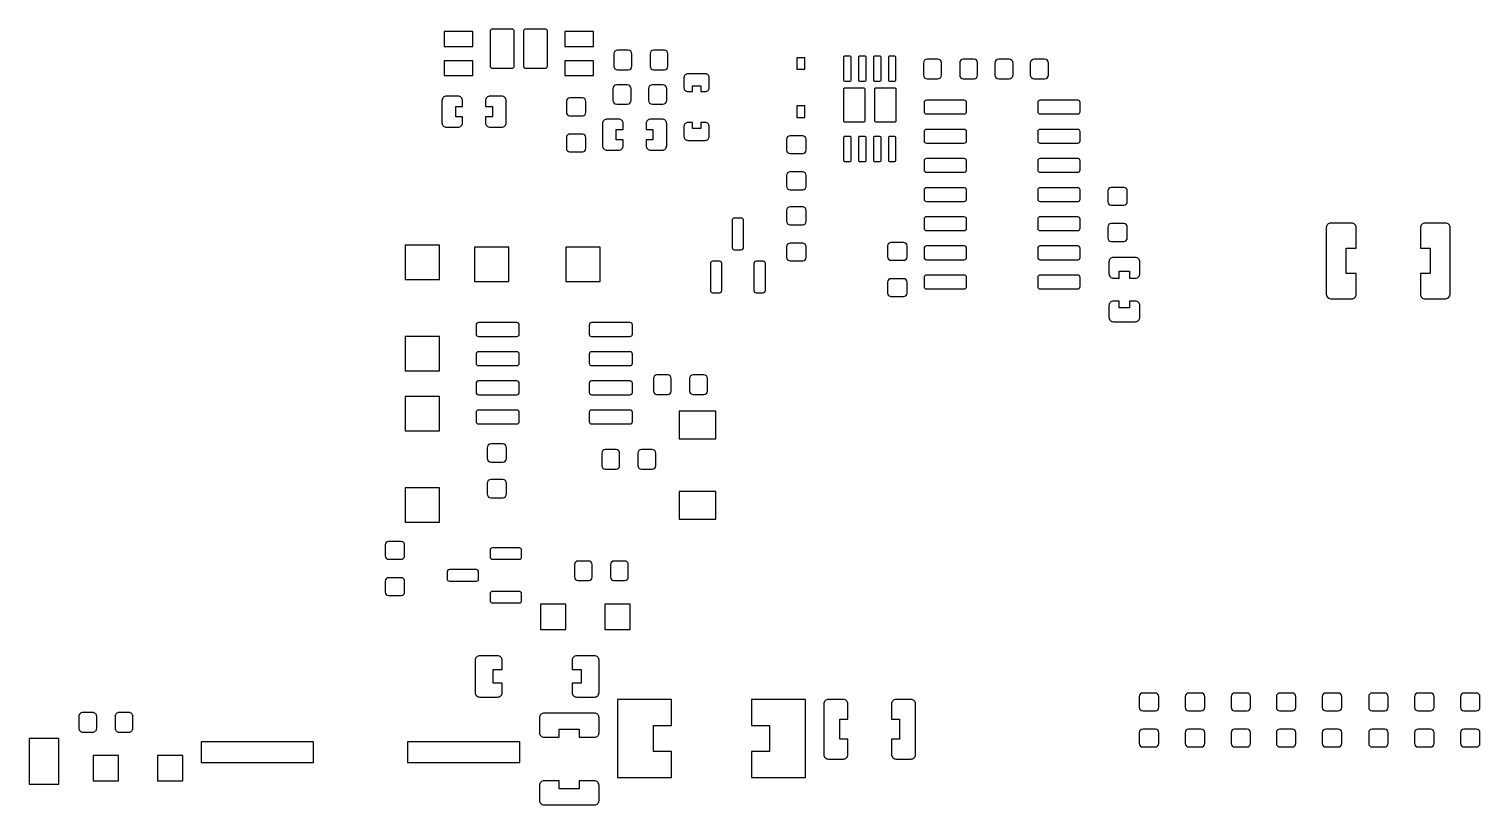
# Model space of a CAD drawing. Extents: x -210 to 210, y -160 to 160.
# Drawn here: x -145.1 to -81.8, y -76.6 to -42.8 of the extents above; entities that cross this region are included whole.
import ezdxf

# ---------------------------------------------------------------- set-up
doc = ezdxf.new("R2010")
doc.units = 0
doc.header["$MEASUREMENT"] = 0
doc.layers.get('0').update_dxf_attribs({"linetype": 'CONTINUOUS'})

msp = doc.modelspace()

# ---------------------------------------------------------------- linework, layer by layer
for points in [[(-125.7, -42.91), (-126.95, -42.91), (-126.95, -42.91), (-126.95, -43.56), (-126.95, -43.56), (-125.7, -43.56), (-125.7, -43.56), (-125.7, -42.91)], [(-120.45, -42.91), (-121.7, -42.91), (-121.7, -42.91), (-121.7, -43.56), (-121.7, -43.56), (-120.45, -43.56), (-120.45, -43.56), (-120.45, -42.91)], [(-125.7, -44.18), (-126.95, -44.18), (-126.95, -44.18), (-126.95, -44.83), (-126.95, -44.83), (-125.7, -44.83), (-125.7, -44.83), (-125.7, -44.18)], [(-120.45, -44.18), (-121.7, -44.18), (-121.7, -44.18), (-121.7, -44.83), (-121.7, -44.83), (-120.45, -44.83), (-120.45, -44.83), (-120.45, -44.18)], [(-111.225, -44.05), (-111.575, -44.05), (-111.575, -44.05), (-111.575, -44.55), (-111.575, -44.55), (-111.225, -44.55), (-111.225, -44.55), (-111.225, -44.05)], [(-111.225, -46.15), (-111.575, -46.15), (-111.575, -46.15), (-111.575, -46.65), (-111.575, -46.65), (-111.225, -46.65), (-111.225, -46.65), (-111.225, -46.15)], [(-127.15501, -52.215), (-128.655, -52.215), (-128.655, -52.215), (-128.655, -53.715), (-128.655, -53.715), (-127.15501, -53.715), (-127.15501, -53.715), (-127.15501, -52.215)], [(-124.135, -52.295), (-125.635, -52.295), (-125.635, -52.295), (-125.635, -53.795), (-125.635, -53.795), (-124.135, -53.795), (-124.135, -53.795), (-124.135, -52.295)], [(-120.155, -52.295), (-121.655, -52.295), (-121.655, -52.295), (-121.655, -53.795), (-121.655, -53.795), (-120.155, -53.795), (-120.155, -53.795), (-120.155, -52.295)], [(-127.15501, -56.195), (-128.655, -56.195), (-128.655, -56.195), (-128.655, -57.695), (-128.655, -57.695), (-127.15501, -57.695), (-127.15501, -57.695), (-127.15501, -56.195)], [(-127.15501, -58.805), (-128.655, -58.805), (-128.655, -58.805), (-128.655, -60.305), (-128.655, -60.305), (-127.15501, -60.305), (-127.15501, -60.305), (-127.15501, -58.805)], [(-115.105, -59.445), (-116.705, -59.445), (-116.705, -59.445), (-116.705, -60.645), (-116.705, -60.645), (-115.105, -60.645), (-115.105, -60.645), (-115.105, -59.445)], [(-127.15501, -62.785), (-128.655, -62.785), (-128.655, -62.785), (-128.655, -64.285005), (-128.655, -64.285005), (-127.15501, -64.285005), (-127.15501, -64.285005), (-127.15501, -62.785)], [(-115.105, -62.945), (-116.705, -62.945), (-116.705, -62.945), (-116.705, -64.145), (-116.705, -64.145), (-115.105, -64.145), (-115.105, -64.145), (-115.105, -62.945)], [(-121.65, -67.85), (-122.75, -67.85), (-122.75, -67.85), (-122.75, -68.949995), (-122.75, -68.949995), (-121.65, -68.949995), (-121.65, -68.949995), (-121.65, -67.85)], [(-118.85, -67.85), (-119.95, -67.85), (-119.95, -67.85), (-119.95, -68.949995), (-119.95, -68.949995), (-118.85, -68.949995), (-118.85, -68.949995), (-118.85, -67.85)], [(-117.05, -71.999995), (-119.4, -71.999995), (-119.4, -71.999995), (-119.4, -75.4), (-119.4, -75.4), (-117.05, -75.4), (-117.05, -75.4), (-117.05, -74.267002), (-117.05, -74.267002), (-117.833008, -74.267002), (-117.833008, -74.267002), (-117.833008, -73.132998), (-117.833008, -73.132998), (-117.05, -73.132998), (-117.05, -73.132998), (-117.05, -71.999995)], [(-111.2, -71.999995), (-113.55, -71.999995), (-113.55, -71.999995), (-113.55, -73.132998), (-113.55, -73.132998), (-112.766992, -73.132998), (-112.766992, -73.132998), (-112.766992, -74.267002), (-112.766992, -74.267002), (-113.55, -74.267002), (-113.55, -74.267002), (-113.55, -75.4), (-113.55, -75.4), (-111.2, -75.4), (-111.2, -75.4), (-111.2, -71.999995)], [(-143.75, -73.700005), (-145.05, -73.700005), (-145.05, -73.700005), (-145.05, -75.7), (-145.05, -75.7), (-143.75, -75.7), (-143.75, -75.7), (-143.75, -73.700005)], [(-132.65, -73.85), (-137.55, -73.85), (-137.55, -73.85), (-137.55, -74.75), (-137.55, -74.75), (-132.65, -74.75), (-132.65, -74.75), (-132.65, -73.85)], [(-123.65, -73.85), (-128.54999, -73.85), (-128.54999, -73.85), (-128.54999, -74.75), (-128.54999, -74.75), (-123.65, -74.75), (-123.65, -74.75), (-123.65, -73.85)], [(-141.15, -74.45), (-142.25, -74.45), (-142.25, -74.45), (-142.25, -75.549995), (-142.25, -75.549995), (-141.15, -75.549995), (-141.15, -75.549995), (-141.15, -74.45)], [(-138.34999, -74.45), (-139.45, -74.45), (-139.45, -74.45), (-139.45, -75.549995), (-139.45, -75.549995), (-138.34999, -75.549995), (-138.34999, -75.549995), (-138.34999, -74.45)]]:
    msp.add_lwpolyline(points)
for points in [[(-123.9, -42.9, 0.414228), (-124, -42.8), (-124, -42.8), (-124.852002, -42.8), (-124.852002, -42.8, 0.414757), (-124.952002, -42.9), (-124.952002, -42.9), (-124.952002, -44.411001), (-124.952002, -44.411001, 0.413382), (-124.852002, -44.511001), (-124.852002, -44.511001), (-124, -44.511001), (-124, -44.511001, 0.412815), (-123.9, -44.411001), (-123.9, -44.411001), (-123.9, -42.9)], [(-122.447998, -42.9, 0.414629), (-122.547998, -42.8), (-122.547998, -42.8), (-123.4, -42.8), (-123.4, -42.8, 0.414271), (-123.5, -42.9), (-123.5, -42.9), (-123.5, -44.411001), (-123.5, -44.411001, 0.4129), (-123.4, -44.511001), (-123.4, -44.511001), (-122.547998, -44.511001), (-122.547998, -44.511001, 0.413184), (-122.447998, -44.411001), (-122.447998, -44.411001), (-122.447998, -42.9)], [(-118.775, -43.875, 0.414204), (-118.925, -43.725), (-118.925, -43.725), (-119.4, -43.725), (-119.4, -43.725, 0.41428), (-119.55, -43.875), (-119.55, -43.875), (-119.55, -44.425), (-119.55, -44.425, 0.414214), (-119.4, -44.575), (-119.4, -44.575), (-118.925, -44.575), (-118.925, -44.575, 0.414185), (-118.775, -44.425), (-118.775, -44.425), (-118.775, -43.875)], [(-117.2, -43.875, 0.414175), (-117.35, -43.725), (-117.35, -43.725), (-117.825, -43.725), (-117.825, -43.725, 0.414233), (-117.975, -43.875), (-117.975, -43.875), (-117.975, -44.425), (-117.975, -44.425, 0.414233), (-117.825, -44.575), (-117.825, -44.575), (-117.35, -44.575), (-117.35, -44.575, 0.414118), (-117.2, -44.425), (-117.2, -44.425), (-117.2, -43.875)], [(-109.21, -44.025, 0.414185), (-109.26, -43.975), (-109.26, -43.975), (-109.49, -43.975), (-109.49, -43.975, 0.414414), (-109.54, -44.025), (-109.54, -44.025), (-109.54, -45.025), (-109.54, -45.025, 0.414156), (-109.49, -45.075), (-109.49, -45.075), (-109.26, -45.075), (-109.26, -45.075, 0.414128), (-109.21, -45.025), (-109.21, -45.025), (-109.21, -44.025)], [(-108.56, -44.025, 0.414271), (-108.61, -43.975), (-108.61, -43.975), (-108.84, -43.975), (-108.84, -43.975, 0.414385), (-108.89, -44.025), (-108.89, -44.025), (-108.89, -45.025), (-108.89, -45.025, 0.414328), (-108.84, -45.075), (-108.84, -45.075), (-108.61, -45.075), (-108.61, -45.075, 0.414013), (-108.56, -45.025), (-108.56, -45.025), (-108.56, -44.025)], [(-107.91, -44.025, 0.414214), (-107.96, -43.975), (-107.96, -43.975), (-108.19, -43.975), (-108.19, -43.975, 0.414385), (-108.24, -44.025), (-108.24, -44.025), (-108.24, -45.025), (-108.24, -45.025, 0.414471), (-108.19, -45.075), (-108.19, -45.075), (-107.96, -45.075), (-107.96, -45.075, 0.413956), (-107.91, -45.025), (-107.91, -45.025), (-107.91, -44.025)], [(-107.26, -44.025, 0.413956), (-107.31, -43.975), (-107.31, -43.975), (-107.54, -43.975), (-107.54, -43.975, 0.414442), (-107.59, -44.025), (-107.59, -44.025), (-107.59, -45.025), (-107.59, -45.025, 0.414414), (-107.54, -45.075), (-107.54, -45.075), (-107.31, -45.075), (-107.31, -45.075, 0.413928), (-107.26, -45.025), (-107.26, -45.025), (-107.26, -44.025)], [(-105.28, -44.265, 0.414194), (-105.43, -44.115), (-105.43, -44.115), (-105.905, -44.115), (-105.905, -44.115, 0.414299), (-106.055, -44.265), (-106.055, -44.265), (-106.055, -44.815), (-106.055, -44.815, 0.414233), (-105.905, -44.965), (-105.905, -44.965), (-105.43, -44.965), (-105.43, -44.965, 0.414185), (-105.28, -44.815), (-105.28, -44.815), (-105.28, -44.265)], [(-103.705, -44.265, 0.414175), (-103.855, -44.115), (-103.855, -44.115), (-104.33, -44.115), (-104.33, -44.115, 0.414233), (-104.48, -44.265), (-104.48, -44.265), (-104.48, -44.815), (-104.48, -44.815, 0.414233), (-104.33, -44.965), (-104.33, -44.965), (-103.855, -44.965), (-103.855, -44.965, 0.414099), (-103.705, -44.815), (-103.705, -44.815), (-103.705, -44.265)], [(-102.155, -44.283999, 0.40437), (-102.33, -44.115), (-102.33, -44.115), (-102.78, -44.115), (-102.78, -44.115, 0.404432), (-102.955, -44.283999), (-102.955, -44.283999), (-102.955, -44.796001), (-102.955, -44.796001, 0.404439), (-102.78, -44.965), (-102.78, -44.965), (-102.33, -44.965), (-102.33, -44.965, 0.404337), (-102.155, -44.796001), (-102.155, -44.796001), (-102.155, -44.283999)], [(-100.605, -44.283999, 0.404354), (-100.78, -44.115), (-100.78, -44.115), (-101.23, -44.115), (-101.23, -44.115, 0.404448), (-101.405, -44.283999), (-101.405, -44.283999), (-101.405, -44.796001), (-101.405, -44.796001, 0.404455), (-101.23, -44.965), (-101.23, -44.965), (-100.78, -44.965), (-100.78, -44.965, 0.404322), (-100.605, -44.796001), (-100.605, -44.796001), (-100.605, -44.283999)], [(-115.4, -44.918999, 0.415231), (-115.569004, -44.75), (-115.569004, -44.75), (-116.330996, -44.75), (-116.330996, -44.75, 0.415274), (-116.5, -44.918999), (-116.5, -44.918999), (-116.5, -45.356001), (-116.5, -45.356001, 0.415282), (-116.330996, -45.525), (-116.330996, -45.525), (-116.132998, -45.525), (-116.132998, -45.525), (-116.132998, -45.267002), (-116.132998, -45.267002), (-115.767002, -45.267002), (-115.767002, -45.267002), (-115.767002, -45.525), (-115.767002, -45.525), (-115.569004, -45.525), (-115.569004, -45.525, 0.415214), (-115.4, -45.356001), (-115.4, -45.356001), (-115.4, -44.918999)], [(-118.8, -45.393999, 0.404337), (-118.975, -45.225), (-118.975, -45.225), (-119.425, -45.225), (-119.425, -45.225, 0.404472), (-119.6, -45.393999), (-119.6, -45.393999), (-119.6, -45.906001), (-119.6, -45.906001, 0.404448), (-119.425, -46.075), (-119.425, -46.075), (-118.975, -46.075), (-118.975, -46.075, 0.404289), (-118.8, -45.906001), (-118.8, -45.906001), (-118.8, -45.393999)], [(-117.25, -45.393999, 0.404385), (-117.425, -45.225), (-117.425, -45.225), (-117.875, -45.225), (-117.875, -45.225, 0.4044), (-118.05, -45.393999), (-118.05, -45.393999), (-118.05, -45.906001), (-118.05, -45.906001, 0.404416), (-117.875, -46.075), (-117.875, -46.075), (-117.425, -46.075), (-117.425, -46.075, 0.404345), (-117.25, -45.906001), (-117.25, -45.906001), (-117.25, -45.393999)], [(-108.6, -45.425, 0.413985), (-108.65, -45.375), (-108.65, -45.375), (-109.5, -45.375), (-109.5, -45.375, 0.416768), (-109.55, -45.425), (-109.55, -45.425), (-109.55, -46.795), (-109.55, -46.795, 0.415465), (-109.5, -46.845), (-109.5, -46.845), (-108.65, -46.845), (-108.65, -46.845, 0.413043), (-108.6, -46.795), (-108.6, -46.795), (-108.6, -45.425)], [(-107.25, -45.425, 0.416451), (-107.3, -45.375), (-107.3, -45.375), (-108.15, -45.375), (-108.15, -45.375, 0.414271), (-108.2, -45.425), (-108.2, -45.425), (-108.2, -46.795), (-108.2, -46.795, 0.413128), (-108.15, -46.845), (-108.15, -46.845), (-107.3, -46.845), (-107.3, -46.845, 0.415379), (-107.25, -46.795), (-107.25, -46.795), (-107.25, -45.425)], [(-126.15, -45.925, 0.414371), (-126.35, -45.725), (-126.35, -45.725), (-126.84999, -45.725), (-126.84999, -45.725, 0.414471), (-127.05, -45.925), (-127.05, -45.925), (-127.05, -46.875), (-127.05, -46.875, 0.41445), (-126.84999, -47.075), (-126.84999, -47.075), (-126.35, -47.075), (-126.35, -47.075, 0.414349), (-126.15, -46.875), (-126.15, -46.875), (-126.15, -46.625), (-126.15, -46.625), (-126.45, -46.625), (-126.45, -46.625), (-126.45, -46.175), (-126.45, -46.175), (-126.15, -46.175), (-126.15, -46.175), (-126.15, -45.925)], [(-124.25, -45.925, 0.414414), (-124.45, -45.725), (-124.45, -45.725), (-124.95, -45.725), (-124.95, -45.725, 0.414442), (-125.14999, -45.925), (-125.14999, -45.925), (-125.14999, -46.175), (-125.14999, -46.175), (-124.85, -46.175), (-124.85, -46.175), (-124.85, -46.625), (-124.85, -46.625), (-125.14999, -46.625), (-125.14999, -46.625), (-125.14999, -46.875), (-125.14999, -46.875, 0.414392), (-124.95, -47.075), (-124.95, -47.075), (-124.45, -47.075), (-124.45, -47.075, 0.414357), (-124.25, -46.875), (-124.25, -46.875), (-124.25, -45.925)], [(-120.775, -45.95, 0.414214), (-120.925, -45.8), (-120.925, -45.8), (-121.475, -45.8), (-121.475, -45.8, 0.414328), (-121.625, -45.95), (-121.625, -45.95), (-121.625, -46.425), (-121.625, -46.425, 0.414214), (-121.475, -46.575), (-121.475, -46.575), (-120.925, -46.575), (-120.925, -46.575, 0.414204), (-120.775, -46.425), (-120.775, -46.425), (-120.775, -45.95)], [(-104.18, -46, 0.414156), (-104.28, -45.9), (-104.28, -45.9), (-105.93, -45.9), (-105.93, -45.9, 0.414299), (-106.03, -46), (-106.03, -46), (-106.03, -46.4), (-106.03, -46.4, 0.414242), (-105.93, -46.5), (-105.93, -46.5), (-104.28, -46.5), (-104.28, -46.5, 0.414099), (-104.18, -46.4), (-104.18, -46.4), (-104.18, -46)], [(-99.23, -46, 0.414228), (-99.33, -45.9), (-99.33, -45.9), (-100.98, -45.9), (-100.98, -45.9, 0.414428), (-101.08, -46), (-101.08, -46), (-101.08, -46.4), (-101.08, -46.4, 0.414314), (-100.98, -46.5), (-100.98, -46.5), (-99.33, -46.5), (-99.33, -46.5, 0.414199), (-99.23, -46.4), (-99.23, -46.4), (-99.23, -46)], [(-119.15, -46.925, 0.414357), (-119.35, -46.725), (-119.35, -46.725), (-119.85, -46.725), (-119.85, -46.725, 0.41445), (-120.05, -46.925), (-120.05, -46.925), (-120.05, -47.875), (-120.05, -47.875, 0.414435), (-119.85, -48.075), (-119.85, -48.075), (-119.35, -48.075), (-119.35, -48.075, 0.414342), (-119.15, -47.875), (-119.15, -47.875), (-119.15, -47.625), (-119.15, -47.625), (-119.45, -47.625), (-119.45, -47.625), (-119.45, -47.175), (-119.45, -47.175), (-119.15, -47.175), (-119.15, -47.175), (-119.15, -46.925)], [(-117.25, -46.925, 0.414421), (-117.45, -46.725), (-117.45, -46.725), (-117.95, -46.725), (-117.95, -46.725, 0.414435), (-118.15, -46.925), (-118.15, -46.925), (-118.15, -47.175), (-118.15, -47.175), (-117.85, -47.175), (-117.85, -47.175), (-117.85, -47.625), (-117.85, -47.625), (-118.15, -47.625), (-118.15, -47.625), (-118.15, -47.875), (-118.15, -47.875, 0.414385), (-117.95, -48.075), (-117.95, -48.075), (-117.45, -48.075), (-117.45, -48.075, 0.414357), (-117.25, -47.875), (-117.25, -47.875), (-117.25, -46.925)], [(-120.775, -47.525, 0.414194), (-120.925, -47.375), (-120.925, -47.375), (-121.475, -47.375), (-121.475, -47.375, 0.414309), (-121.625, -47.525), (-121.625, -47.525), (-121.625, -48), (-121.625, -48, 0.414233), (-121.475, -48.15), (-121.475, -48.15), (-120.925, -48.15), (-120.925, -48.15, 0.414223), (-120.775, -48), (-120.775, -48), (-120.775, -47.525)], [(-115.4, -47.044004, 0.415257), (-115.569004, -46.875), (-115.569004, -46.875), (-115.767002, -46.875), (-115.767002, -46.875), (-115.767002, -47.132998), (-115.767002, -47.132998), (-116.132998, -47.132998), (-116.132998, -47.132998), (-116.132998, -46.875), (-116.132998, -46.875), (-116.330996, -46.875), (-116.330996, -46.875, 0.415325), (-116.5, -47.044004), (-116.5, -47.044004), (-116.5, -47.481001), (-116.5, -47.481001, 0.415231), (-116.330996, -47.65), (-116.330996, -47.65), (-115.569004, -47.65), (-115.569004, -47.65, 0.415189), (-115.4, -47.481001), (-115.4, -47.481001), (-115.4, -47.044004)], [(-104.18, -47.27, 0.414156), (-104.28, -47.17), (-104.28, -47.17), (-105.93, -47.17), (-105.93, -47.17, 0.414299), (-106.03, -47.27), (-106.03, -47.27), (-106.03, -47.67), (-106.03, -47.67, 0.414242), (-105.93, -47.77), (-105.93, -47.77), (-104.28, -47.77), (-104.28, -47.77, 0.414099), (-104.18, -47.67), (-104.18, -47.67), (-104.18, -47.27)], [(-99.23, -47.27, 0.414228), (-99.33, -47.17), (-99.33, -47.17), (-100.98, -47.17), (-100.98, -47.17, 0.414428), (-101.08, -47.27), (-101.08, -47.27), (-101.08, -47.67), (-101.08, -47.67, 0.414314), (-100.98, -47.77), (-100.98, -47.77), (-99.33, -47.77), (-99.33, -47.77, 0.414199), (-99.23, -47.67), (-99.23, -47.67), (-99.23, -47.27)], [(-111.175, -47.6, 0.414214), (-111.325, -47.45), (-111.325, -47.45), (-111.875, -47.45), (-111.875, -47.45, 0.414271), (-112.025, -47.6), (-112.025, -47.6), (-112.025, -48.075), (-112.025, -48.075, 0.414214), (-111.875, -48.225), (-111.875, -48.225), (-111.325, -48.225), (-111.325, -48.225, 0.414204), (-111.175, -48.075), (-111.175, -48.075), (-111.175, -47.6)], [(-109.21, -47.525, 0.414242), (-109.26, -47.475), (-109.26, -47.475), (-109.49, -47.475), (-109.49, -47.475, 0.414271), (-109.54, -47.525), (-109.54, -47.525), (-109.54, -48.525), (-109.54, -48.525, 0.414271), (-109.49, -48.575), (-109.49, -48.575), (-109.26, -48.575), (-109.26, -48.575, 0.414128), (-109.21, -48.525), (-109.21, -48.525), (-109.21, -47.525)], [(-108.56, -47.525, 0.414128), (-108.61, -47.475), (-108.61, -47.475), (-108.84, -47.475), (-108.84, -47.475, 0.414442), (-108.89, -47.525), (-108.89, -47.525), (-108.89, -48.525), (-108.89, -48.525, 0.414299), (-108.84, -48.575), (-108.84, -48.575), (-108.61, -48.575), (-108.61, -48.575, 0.414214), (-108.56, -48.525), (-108.56, -48.525), (-108.56, -47.525)], [(-107.91, -47.525, 0.414071), (-107.96, -47.475), (-107.96, -47.475), (-108.19, -47.475), (-108.19, -47.475, 0.414557), (-108.24, -47.525), (-108.24, -47.525), (-108.24, -48.525), (-108.24, -48.525, 0.414299), (-108.19, -48.575), (-108.19, -48.575), (-107.96, -48.575), (-107.96, -48.575, 0.414156), (-107.91, -48.525), (-107.91, -48.525), (-107.91, -47.525)], [(-107.26, -47.525, 0.414042), (-107.31, -47.475), (-107.31, -47.475), (-107.54, -47.475), (-107.54, -47.475, 0.414528), (-107.59, -47.525), (-107.59, -47.525), (-107.59, -48.525), (-107.59, -48.525, 0.414357), (-107.54, -48.575), (-107.54, -48.575), (-107.31, -48.575), (-107.31, -48.575, 0.413871), (-107.26, -48.525), (-107.26, -48.525), (-107.26, -47.525)], [(-104.18, -48.54, 0.414156), (-104.28, -48.44), (-104.28, -48.44), (-105.93, -48.44), (-105.93, -48.44, 0.414299), (-106.03, -48.54), (-106.03, -48.54), (-106.03, -48.94), (-106.03, -48.94, 0.414242), (-105.93, -49.04), (-105.93, -49.04), (-104.28, -49.04), (-104.28, -49.04, 0.414099), (-104.18, -48.94), (-104.18, -48.94), (-104.18, -48.54)], [(-99.23, -48.54, 0.414228), (-99.33, -48.44), (-99.33, -48.44), (-100.98, -48.44), (-100.98, -48.44, 0.414428), (-101.08, -48.54), (-101.08, -48.54), (-101.08, -48.94), (-101.08, -48.94, 0.414314), (-100.98, -49.04), (-100.98, -49.04), (-99.33, -49.04), (-99.33, -49.04, 0.414199), (-99.23, -48.94), (-99.23, -48.94), (-99.23, -48.54)], [(-111.175, -49.175, 0.414242), (-111.325, -49.025), (-111.325, -49.025), (-111.875, -49.025), (-111.875, -49.025, 0.414261), (-112.025, -49.175), (-112.025, -49.175), (-112.025, -49.65), (-112.025, -49.65, 0.414223), (-111.875, -49.8), (-111.875, -49.8), (-111.325, -49.8), (-111.325, -49.8, 0.414204), (-111.175, -49.65), (-111.175, -49.65), (-111.175, -49.175)], [(-104.18, -49.81, 0.414156), (-104.28, -49.71), (-104.28, -49.71), (-105.93, -49.71), (-105.93, -49.71, 0.414299), (-106.03, -49.81), (-106.03, -49.81), (-106.03, -50.21), (-106.03, -50.21, 0.414242), (-105.93, -50.31), (-105.93, -50.31), (-104.28, -50.31), (-104.28, -50.31, 0.414099), (-104.18, -50.21), (-104.18, -50.21), (-104.18, -49.81)], [(-99.23, -49.81, 0.414228), (-99.33, -49.71), (-99.33, -49.71), (-100.98, -49.71), (-100.98, -49.71, 0.414428), (-101.08, -49.81), (-101.08, -49.81), (-101.08, -50.21), (-101.08, -50.21, 0.414314), (-100.98, -50.31), (-100.98, -50.31), (-99.33, -50.31), (-99.33, -50.31, 0.414199), (-99.23, -50.21), (-99.23, -50.21), (-99.23, -49.81)], [(-97.175, -49.85, 0.414242), (-97.325, -49.7), (-97.325, -49.7), (-97.875, -49.7), (-97.875, -49.7, 0.414299), (-98.025, -49.85), (-98.025, -49.85), (-98.025, -50.325), (-98.025, -50.325, 0.414223), (-97.875, -50.475), (-97.875, -50.475), (-97.325, -50.475), (-97.325, -50.475, 0.414204), (-97.175, -50.325), (-97.175, -50.325), (-97.175, -49.85)], [(-111.175, -50.7, 0.414242), (-111.325, -50.55), (-111.325, -50.55), (-111.875, -50.55), (-111.875, -50.55, 0.414261), (-112.025, -50.7), (-112.025, -50.7), (-112.025, -51.175), (-112.025, -51.175, 0.414223), (-111.875, -51.325), (-111.875, -51.325), (-111.325, -51.325), (-111.325, -51.325, 0.414204), (-111.175, -51.175), (-111.175, -51.175), (-111.175, -50.7)], [(-113.9, -51.137002, 0.413128), (-114, -51.036997), (-114, -51.036997), (-114.3, -51.036997), (-114.3, -51.036997, 0.413213), (-114.4, -51.137002), (-114.4, -51.137002), (-114.4, -52.320996), (-114.4, -52.320996, 0.389897), (-114.3, -52.412002), (-114.3, -52.412002), (-114, -52.412002), (-114, -52.412002, 0.415948), (-113.9, -52.312002), (-113.9, -52.312002), (-113.9, -51.137002)], [(-104.18, -51.08, 0.414128), (-104.28, -50.98), (-104.28, -50.98), (-105.93, -50.98), (-105.93, -50.98, 0.414271), (-106.03, -51.08), (-106.03, -51.08), (-106.03, -51.48), (-106.03, -51.48, 0.414271), (-105.93, -51.58), (-105.93, -51.58), (-104.28, -51.58), (-104.28, -51.58, 0.414128), (-104.18, -51.48), (-104.18, -51.48), (-104.18, -51.08)], [(-99.23, -51.08, 0.414199), (-99.33, -50.98), (-99.33, -50.98), (-100.98, -50.98), (-100.98, -50.98, 0.4144), (-101.08, -51.08), (-101.08, -51.08), (-101.08, -51.48), (-101.08, -51.48, 0.414342), (-100.98, -51.58), (-100.98, -51.58), (-99.33, -51.58), (-99.33, -51.58, 0.414228), (-99.23, -51.48), (-99.23, -51.48), (-99.23, -51.08)], [(-97.175, -51.425, 0.414242), (-97.325, -51.275), (-97.325, -51.275), (-97.875, -51.275), (-97.875, -51.275, 0.414299), (-98.025, -51.425), (-98.025, -51.425), (-98.025, -51.9), (-98.025, -51.9, 0.414223), (-97.875, -52.05), (-97.875, -52.05), (-97.325, -52.05), (-97.325, -52.05, 0.414204), (-97.175, -51.9), (-97.175, -51.9), (-97.175, -51.425)], [(-87.2, -51.45, 0.414407), (-87.4, -51.25), (-87.4, -51.25), (-88.3, -51.25), (-88.3, -51.25, 0.414435), (-88.5, -51.45), (-88.5, -51.45), (-88.5, -54.35), (-88.5, -54.35, 0.395551), (-88.312998, -54.55), (-88.312998, -54.55), (-87.4, -54.55), (-87.4, -54.55, 0.414349), (-87.2, -54.35), (-87.2, -54.35), (-87.2, -53.45), (-87.2, -53.45), (-87.632998, -53.45), (-87.632998, -53.45), (-87.632998, -52.35), (-87.632998, -52.35), (-87.2, -52.35), (-87.2, -52.35), (-87.2, -51.45)], [(-83.1, -51.45, 0.414371), (-83.3, -51.25), (-83.3, -51.25), (-84.2, -51.25), (-84.2, -51.25, 0.414435), (-84.4, -51.45), (-84.4, -51.45), (-84.4, -52.35), (-84.4, -52.35), (-83.967002, -52.35), (-83.967002, -52.35), (-83.967002, -53.45), (-83.967002, -53.45), (-84.4, -53.45), (-84.4, -53.45), (-84.4, -54.35), (-84.4, -54.35, 0.414364), (-84.2, -54.55), (-84.2, -54.55), (-83.287002, -54.55), (-83.287002, -54.55, 0.395445), (-83.1, -54.35), (-83.1, -54.35), (-83.1, -51.45)], [(-111.175, -52.275, 0.414242), (-111.325, -52.125), (-111.325, -52.125), (-111.875, -52.125), (-111.875, -52.125, 0.414261), (-112.025, -52.275), (-112.025, -52.275), (-112.025, -52.75), (-112.025, -52.75, 0.414223), (-111.875, -52.9), (-111.875, -52.9), (-111.325, -52.9), (-111.325, -52.9, 0.414204), (-111.175, -52.75), (-111.175, -52.75), (-111.175, -52.275)], [(-106.775, -52.25, 0.414242), (-106.925, -52.1), (-106.925, -52.1), (-107.475, -52.1), (-107.475, -52.1, 0.414328), (-107.625, -52.25), (-107.625, -52.25), (-107.625, -52.725), (-107.625, -52.725, 0.414223), (-107.475, -52.875), (-107.475, -52.875), (-106.925, -52.875), (-106.925, -52.875, 0.414204), (-106.775, -52.725), (-106.775, -52.725), (-106.775, -52.25)], [(-104.18, -52.35, 0.414156), (-104.28, -52.25), (-104.28, -52.25), (-105.93, -52.25), (-105.93, -52.25, 0.414299), (-106.03, -52.35), (-106.03, -52.35), (-106.03, -52.75), (-106.03, -52.75, 0.414242), (-105.93, -52.85), (-105.93, -52.85), (-104.28, -52.85), (-104.28, -52.85, 0.414099), (-104.18, -52.75), (-104.18, -52.75), (-104.18, -52.35)], [(-99.23, -52.35, 0.414228), (-99.33, -52.25), (-99.33, -52.25), (-100.98, -52.25), (-100.98, -52.25, 0.414428), (-101.08, -52.35), (-101.08, -52.35), (-101.08, -52.75), (-101.08, -52.75, 0.414314), (-100.98, -52.85), (-100.98, -52.85), (-99.33, -52.85), (-99.33, -52.85, 0.414199), (-99.23, -52.75), (-99.23, -52.75), (-99.23, -52.35)], [(-114.85, -53.013003, 0.416033), (-114.95, -52.912002), (-114.95, -52.912002), (-115.25, -52.912002), (-115.25, -52.912002, 0.416091), (-115.35, -53.013003), (-115.35, -53.013003), (-115.35, -54.196001), (-115.35, -54.196001, 0.389976), (-115.25, -54.287998), (-115.25, -54.287998), (-114.95, -54.287998), (-114.95, -54.287998, 0.416033), (-114.85, -54.187002), (-114.85, -54.187002), (-114.85, -53.013003)], [(-112.95, -53.013003, 0.416004), (-113.05, -52.912002), (-113.05, -52.912002), (-113.35, -52.912002), (-113.35, -52.912002, 0.416205), (-113.45, -53.013003), (-113.45, -53.013003), (-113.45, -54.196001), (-113.45, -54.196001, 0.390053), (-113.35, -54.287998), (-113.35, -54.287998), (-113.05, -54.287998), (-113.05, -54.287998, 0.416019), (-112.95, -54.187002), (-112.95, -54.187002), (-112.95, -53.013003)], [(-96.625, -52.95, 0.414371), (-96.825, -52.75), (-96.825, -52.75), (-97.775, -52.75), (-97.775, -52.75, 0.414435), (-97.975, -52.95), (-97.975, -52.95), (-97.975, -53.45), (-97.975, -53.45, 0.414435), (-97.775, -53.65), (-97.775, -53.65), (-97.525, -53.65), (-97.525, -53.65), (-97.525, -53.35), (-97.525, -53.35), (-97.075, -53.35), (-97.075, -53.35), (-97.075, -53.65), (-97.075, -53.65), (-96.825, -53.65), (-96.825, -53.65, 0.414371), (-96.625, -53.45), (-96.625, -53.45), (-96.625, -52.95)], [(-106.775, -53.825, 0.414242), (-106.925, -53.675), (-106.925, -53.675), (-107.475, -53.675), (-107.475, -53.675, 0.414328), (-107.625, -53.825), (-107.625, -53.825), (-107.625, -54.3), (-107.625, -54.3, 0.414223), (-107.475, -54.45), (-107.475, -54.45), (-106.925, -54.45), (-106.925, -54.45, 0.414204), (-106.775, -54.3), (-106.775, -54.3), (-106.775, -53.825)], [(-104.18, -53.62, 0.414156), (-104.28, -53.52), (-104.28, -53.52), (-105.93, -53.52), (-105.93, -53.52, 0.414299), (-106.03, -53.62), (-106.03, -53.62), (-106.03, -54.02), (-106.03, -54.02, 0.414242), (-105.93, -54.12), (-105.93, -54.12), (-104.28, -54.12), (-104.28, -54.12, 0.414099), (-104.18, -54.02), (-104.18, -54.02), (-104.18, -53.62)], [(-99.23, -53.62, 0.414228), (-99.33, -53.52), (-99.33, -53.52), (-100.98, -53.52), (-100.98, -53.52, 0.414428), (-101.08, -53.62), (-101.08, -53.62), (-101.08, -54.02), (-101.08, -54.02, 0.414314), (-100.98, -54.12), (-100.98, -54.12), (-99.33, -54.12), (-99.33, -54.12, 0.414199), (-99.23, -54.02), (-99.23, -54.02), (-99.23, -53.62)], [(-96.625, -54.85, 0.414392), (-96.825, -54.65), (-96.825, -54.65), (-97.075, -54.65), (-97.075, -54.65), (-97.075, -54.95), (-97.075, -54.95), (-97.525, -54.95), (-97.525, -54.95), (-97.525, -54.65), (-97.525, -54.65), (-97.775, -54.65), (-97.775, -54.65, 0.414457), (-97.975, -54.85), (-97.975, -54.85), (-97.975, -55.35), (-97.975, -55.35, 0.4144), (-97.775, -55.55), (-97.775, -55.55), (-96.825, -55.55), (-96.825, -55.55, 0.414364), (-96.625, -55.35), (-96.625, -55.35), (-96.625, -54.85)], [(-123.68, -55.69, 0.414185), (-123.78, -55.59), (-123.78, -55.59), (-125.46, -55.59), (-125.46, -55.59, 0.414285), (-125.56, -55.69), (-125.56, -55.69), (-125.56, -56.09), (-125.56, -56.09, 0.414299), (-125.46, -56.19), (-125.46, -56.19), (-123.78, -56.19), (-123.78, -56.19, 0.414128), (-123.68, -56.09), (-123.68, -56.09), (-123.68, -55.69)], [(-118.75, -55.69, 0.414214), (-118.85, -55.59), (-118.85, -55.59), (-120.53, -55.59), (-120.53, -55.59, 0.414371), (-120.63, -55.69), (-120.63, -55.69), (-120.63, -56.09), (-120.63, -56.09, 0.414285), (-120.53, -56.19), (-120.53, -56.19), (-118.85, -56.19), (-118.85, -56.19, 0.414085), (-118.75, -56.09), (-118.75, -56.09), (-118.75, -55.69)], [(-123.68, -56.96, 0.414185), (-123.78, -56.86), (-123.78, -56.86), (-125.46, -56.86), (-125.46, -56.86, 0.414285), (-125.56, -56.96), (-125.56, -56.96), (-125.56, -57.36), (-125.56, -57.36, 0.414299), (-125.46, -57.46), (-125.46, -57.46), (-123.78, -57.46), (-123.78, -57.46, 0.414128), (-123.68, -57.36), (-123.68, -57.36), (-123.68, -56.96)], [(-118.75, -56.96, 0.414214), (-118.85, -56.86), (-118.85, -56.86), (-120.53, -56.86), (-120.53, -56.86, 0.414357), (-120.63, -56.96), (-120.63, -56.96), (-120.63, -57.36), (-120.63, -57.36, 0.414285), (-120.53, -57.46), (-120.53, -57.46), (-118.85, -57.46), (-118.85, -57.46, 0.414085), (-118.75, -57.36), (-118.75, -57.36), (-118.75, -56.96)], [(-123.68, -58.23, 0.414185), (-123.78, -58.13), (-123.78, -58.13), (-125.46, -58.13), (-125.46, -58.13, 0.414285), (-125.56, -58.23), (-125.56, -58.23), (-125.56, -58.63), (-125.56, -58.63, 0.414299), (-125.46, -58.73), (-125.46, -58.73), (-123.78, -58.73), (-123.78, -58.73, 0.414128), (-123.68, -58.63), (-123.68, -58.63), (-123.68, -58.23)], [(-118.75, -58.23, 0.414214), (-118.85, -58.13), (-118.85, -58.13), (-120.53, -58.13), (-120.53, -58.13, 0.414357), (-120.63, -58.23), (-120.63, -58.23), (-120.63, -58.63), (-120.63, -58.63, 0.414285), (-120.53, -58.73), (-120.53, -58.73), (-118.85, -58.73), (-118.85, -58.73, 0.414085), (-118.75, -58.63), (-118.75, -58.63), (-118.75, -58.23)], [(-117.055, -58.02, 0.414214), (-117.205, -57.87), (-117.205, -57.87), (-117.68, -57.87), (-117.68, -57.87, 0.414271), (-117.83, -58.02), (-117.83, -58.02), (-117.83, -58.57), (-117.83, -58.57, 0.414252), (-117.68, -58.72), (-117.68, -58.72), (-117.205, -58.72), (-117.205, -58.72, 0.414194), (-117.055, -58.57), (-117.055, -58.57), (-117.055, -58.02)], [(-115.48, -58.02, 0.414175), (-115.63, -57.87), (-115.63, -57.87), (-116.105, -57.87), (-116.105, -57.87, 0.414318), (-116.255, -58.02), (-116.255, -58.02), (-116.255, -58.57), (-116.255, -58.57, 0.414271), (-116.105, -58.72), (-116.105, -58.72), (-115.63, -58.72), (-115.63, -58.72, 0.414185), (-115.48, -58.57), (-115.48, -58.57), (-115.48, -58.02)], [(-123.68, -59.5, 0.414214), (-123.78, -59.4), (-123.78, -59.4), (-125.46, -59.4), (-125.46, -59.4, 0.414256), (-125.56, -59.5), (-125.56, -59.5), (-125.56, -59.9), (-125.56, -59.9, 0.414314), (-125.46, -60), (-125.46, -60), (-123.78, -60), (-123.78, -60, 0.414128), (-123.68, -59.9), (-123.68, -59.9), (-123.68, -59.5)], [(-118.75, -59.5, 0.414214), (-118.85, -59.4), (-118.85, -59.4), (-120.53, -59.4), (-120.53, -59.4, 0.414328), (-120.63, -59.5), (-120.63, -59.5), (-120.63, -59.9), (-120.63, -59.9, 0.414299), (-120.53, -60), (-120.53, -60), (-118.85, -60), (-118.85, -60, 0.414085), (-118.75, -59.9), (-118.75, -59.9), (-118.75, -59.5)], [(-124.23, -61.045, 0.404367), (-124.398994, -60.87), (-124.398994, -60.87), (-124.911006, -60.87), (-124.911006, -60.87, 0.404456), (-125.08, -61.045), (-125.08, -61.045), (-125.08, -61.495), (-125.08, -61.495, 0.404417), (-124.911006, -61.67), (-124.911006, -61.67), (-124.398994, -61.67), (-124.398994, -61.67, 0.404312), (-124.23, -61.495), (-124.23, -61.495), (-124.23, -61.045)], [(-119.305, -61.27, 0.414214), (-119.455, -61.12), (-119.455, -61.12), (-119.93, -61.12), (-119.93, -61.12, 0.414271), (-120.08, -61.27), (-120.08, -61.27), (-120.08, -61.82), (-120.08, -61.82, 0.414252), (-119.93, -61.97), (-119.93, -61.97), (-119.455, -61.97), (-119.455, -61.97, 0.414194), (-119.305, -61.82), (-119.305, -61.82), (-119.305, -61.27)], [(-117.73, -61.27, 0.414175), (-117.88, -61.12), (-117.88, -61.12), (-118.355, -61.12), (-118.355, -61.12, 0.414318), (-118.505, -61.27), (-118.505, -61.27), (-118.505, -61.82), (-118.505, -61.82, 0.414271), (-118.355, -61.97), (-118.355, -61.97), (-117.88, -61.97), (-117.88, -61.97, 0.414185), (-117.73, -61.82), (-117.73, -61.82), (-117.73, -61.27)], [(-124.23, -62.595, 0.404367), (-124.398994, -62.42), (-124.398994, -62.42), (-124.911006, -62.42), (-124.911006, -62.42, 0.404456), (-125.08, -62.595), (-125.08, -62.595), (-125.08, -63.045005), (-125.08, -63.045005, 0.404408), (-124.911006, -63.22), (-124.911006, -63.22), (-124.398994, -63.22), (-124.398994, -63.22, 0.404312), (-124.23, -63.045005), (-124.23, -63.045005), (-124.23, -62.595)], [(-128.675, -65.275, 0.414185), (-128.82499, -65.125005), (-128.82499, -65.125005), (-129.375, -65.125005), (-129.375, -65.125005, 0.414223), (-129.52501, -65.275), (-129.52501, -65.275), (-129.52501, -65.750005), (-129.52501, -65.750005, 0.414185), (-129.375, -65.9), (-129.375, -65.9), (-128.82499, -65.9), (-128.82499, -65.9, 0.414185), (-128.675, -65.750005), (-128.675, -65.750005), (-128.675, -65.275)], [(-123.575, -65.5, 0.414614), (-123.675, -65.399995), (-123.675, -65.399995), (-124.85, -65.399995), (-124.85, -65.399995, 0.414743), (-124.95, -65.5), (-124.95, -65.5), (-124.95, -65.799995), (-124.95, -65.799995, 0.414643), (-124.85, -65.9), (-124.85, -65.9), (-123.666006, -65.9), (-123.666006, -65.9, 0.388395), (-123.575, -65.799995), (-123.575, -65.799995), (-123.575, -65.5)], [(-125.45, -66.45, 0.414457), (-125.55, -66.35), (-125.55, -66.35), (-126.725, -66.35), (-126.725, -66.35, 0.414729), (-126.825, -66.45), (-126.825, -66.45), (-126.825, -66.749995), (-126.825, -66.749995, 0.414629), (-126.725, -66.85), (-126.725, -66.85), (-125.541006, -66.85), (-125.541006, -66.85, 0.388395), (-125.45, -66.749995), (-125.45, -66.749995), (-125.45, -66.45)], [(-120.5, -66.125, 0.414214), (-120.65, -65.975005), (-120.65, -65.975005), (-121.125, -65.975005), (-121.125, -65.975005, 0.414252), (-121.275, -66.125), (-121.275, -66.125), (-121.275, -66.675), (-121.275, -66.675, 0.414214), (-121.125, -66.825), (-121.125, -66.825), (-120.65, -66.825), (-120.65, -66.825, 0.414194), (-120.5, -66.675), (-120.5, -66.675), (-120.5, -66.125)], [(-118.925, -66.125, 0.414214), (-119.075, -65.975005), (-119.075, -65.975005), (-119.55, -65.975005), (-119.55, -65.975005, 0.414252), (-119.7, -66.125), (-119.7, -66.125), (-119.7, -66.675), (-119.7, -66.675, 0.414194), (-119.55, -66.825), (-119.55, -66.825), (-119.075, -66.825), (-119.075, -66.825, 0.414194), (-118.925, -66.675), (-118.925, -66.675), (-118.925, -66.125)], [(-128.675, -66.85, 0.414204), (-128.82499, -66.699995), (-128.82499, -66.699995), (-129.375, -66.699995), (-129.375, -66.699995, 0.414223), (-129.52501, -66.85), (-129.52501, -66.85), (-129.52501, -67.325005), (-129.52501, -67.325005, 0.414204), (-129.375, -67.475), (-129.375, -67.475), (-128.82499, -67.475), (-128.82499, -67.475, 0.414185), (-128.675, -67.325005), (-128.675, -67.325005), (-128.675, -66.85)], [(-123.575, -67.4, 0.414571), (-123.675, -67.3), (-123.675, -67.3), (-124.85, -67.3), (-124.85, -67.3, 0.414686), (-124.95, -67.4), (-124.95, -67.4), (-124.95, -67.7), (-124.95, -67.7, 0.414657), (-124.85, -67.8), (-124.85, -67.8), (-123.666006, -67.8), (-123.666006, -67.8, 0.388434), (-123.575, -67.7), (-123.575, -67.7), (-123.575, -67.4)], [(-124.425, -70.3, 0.414342), (-124.625, -70.1), (-124.625, -70.1), (-125.40001, -70.1), (-125.40001, -70.1, 0.414414), (-125.6, -70.3), (-125.6, -70.3), (-125.6, -71.7), (-125.6, -71.7, 0.414428), (-125.40001, -71.900005), (-125.40001, -71.900005), (-124.625, -71.900005), (-124.625, -71.900005, 0.414378), (-124.425, -71.7), (-124.425, -71.7), (-124.425, -71.3), (-124.425, -71.3), (-124.817002, -71.3), (-124.817002, -71.3), (-124.817002, -70.699995), (-124.817002, -70.699995), (-124.425, -70.699995), (-124.425, -70.699995), (-124.425, -70.3)], [(-120.2, -70.3, 0.414392), (-120.4, -70.1), (-120.4, -70.1), (-121.175, -70.1), (-121.175, -70.1, 0.414428), (-121.375, -70.3), (-121.375, -70.3), (-121.375, -70.699995), (-121.375, -70.699995), (-120.982998, -70.699995), (-120.982998, -70.699995), (-120.982998, -71.3), (-120.982998, -71.3), (-121.375, -71.3), (-121.375, -71.3), (-121.375, -71.7), (-121.375, -71.7, 0.414464), (-121.175, -71.900005), (-121.175, -71.900005), (-120.4, -71.900005), (-120.4, -71.900005, 0.414371), (-120.2, -71.7), (-120.2, -71.7), (-120.2, -70.3)], [(-109.35, -72.2, 0.414378), (-109.55, -71.999995), (-109.55, -71.999995), (-110.2, -71.999995), (-110.2, -71.999995, 0.414435), (-110.4, -72.2), (-110.4, -72.2), (-110.4, -74.4), (-110.4, -74.4, 0.414392), (-110.2, -74.599995), (-110.2, -74.599995), (-109.55, -74.599995), (-109.55, -74.599995, 0.414371), (-109.35, -74.4), (-109.35, -74.4), (-109.35, -73.733003), (-109.35, -73.733003), (-109.7, -73.733003), (-109.7, -73.733003), (-109.7, -72.866997), (-109.7, -72.866997), (-109.35, -72.866997), (-109.35, -72.866997), (-109.35, -72.2)], [(-106.4, -72.2, 0.414371), (-106.6, -71.999995), (-106.6, -71.999995), (-107.25, -71.999995), (-107.25, -71.999995, 0.41445), (-107.45, -72.2), (-107.45, -72.2), (-107.45, -72.866997), (-107.45, -72.866997), (-107.1, -72.866997), (-107.1, -72.866997), (-107.1, -73.733003), (-107.1, -73.733003), (-107.45, -73.733003), (-107.45, -73.733003), (-107.45, -74.4), (-107.45, -74.4, 0.414392), (-107.25, -74.599995), (-107.25, -74.599995), (-106.6, -74.599995), (-106.6, -74.599995, 0.414364), (-106.4, -74.4), (-106.4, -74.4), (-106.4, -72.2)], [(-95.8, -71.875, 0.415159), (-95.95, -71.725005), (-95.95, -71.725005), (-96.5, -71.725005), (-96.5, -71.725005, 0.413328), (-96.65, -71.875), (-96.65, -71.875), (-96.65, -72.350005), (-96.65, -72.350005, 0.413252), (-96.5, -72.5), (-96.5, -72.5), (-95.95, -72.5), (-95.95, -72.5, 0.41512), (-95.8, -72.350005), (-95.8, -72.350005), (-95.8, -71.875)], [(-93.8, -71.875, 0.415159), (-93.95, -71.725005), (-93.95, -71.725005), (-94.5, -71.725005), (-94.5, -71.725005, 0.413328), (-94.65, -71.875), (-94.65, -71.875), (-94.65, -72.350005), (-94.65, -72.350005, 0.413252), (-94.5, -72.5), (-94.5, -72.5), (-93.95, -72.5), (-93.95, -72.5, 0.41512), (-93.8, -72.350005), (-93.8, -72.350005), (-93.8, -71.875)], [(-91.8, -71.875, 0.415159), (-91.95, -71.725005), (-91.95, -71.725005), (-92.5, -71.725005), (-92.5, -71.725005, 0.413328), (-92.65, -71.875), (-92.65, -71.875), (-92.65, -72.350005), (-92.65, -72.350005, 0.413252), (-92.5, -72.5), (-92.5, -72.5), (-91.95, -72.5), (-91.95, -72.5, 0.41512), (-91.8, -72.350005), (-91.8, -72.350005), (-91.8, -71.875)], [(-89.825, -71.875, 0.414175), (-89.975, -71.725005), (-89.975, -71.725005), (-90.525, -71.725005), (-90.525, -71.725005, 0.414252), (-90.675, -71.875), (-90.675, -71.875), (-90.675, -72.350005), (-90.675, -72.350005, 0.414185), (-90.525, -72.5), (-90.525, -72.5), (-89.975, -72.5), (-89.975, -72.5, 0.41409), (-89.825, -72.350005), (-89.825, -72.350005), (-89.825, -71.875)], [(-87.825, -71.875, 0.414175), (-87.975, -71.725005), (-87.975, -71.725005), (-88.525, -71.725005), (-88.525, -71.725005, 0.414252), (-88.675, -71.875), (-88.675, -71.875), (-88.675, -72.350005), (-88.675, -72.350005, 0.414185), (-88.525, -72.5), (-88.525, -72.5), (-87.975, -72.5), (-87.975, -72.5, 0.41409), (-87.825, -72.350005), (-87.825, -72.350005), (-87.825, -71.875)], [(-85.8, -71.875, 0.41514), (-85.95, -71.725005), (-85.95, -71.725005), (-86.5, -71.725005), (-86.5, -71.725005, 0.413328), (-86.65, -71.875), (-86.65, -71.875), (-86.65, -72.350005), (-86.65, -72.350005, 0.413233), (-86.5, -72.5), (-86.5, -72.5), (-85.95, -72.5), (-85.95, -72.5, 0.41512), (-85.8, -72.350005), (-85.8, -72.350005), (-85.8, -71.875)], [(-83.8, -71.875, 0.415159), (-83.95, -71.725005), (-83.95, -71.725005), (-84.5, -71.725005), (-84.5, -71.725005, 0.413347), (-84.65, -71.875), (-84.65, -71.875), (-84.65, -72.350005), (-84.65, -72.350005, 0.413252), (-84.5, -72.5), (-84.5, -72.5), (-83.95, -72.5), (-83.95, -72.5, 0.41512), (-83.8, -72.350005), (-83.8, -72.350005), (-83.8, -71.875)], [(-81.8, -71.875, 0.41514), (-81.95, -71.725005), (-81.95, -71.725005), (-82.5, -71.725005), (-82.5, -71.725005, 0.413328), (-82.65, -71.875), (-82.65, -71.875), (-82.65, -72.350005), (-82.65, -72.350005, 0.413252), (-82.5, -72.5), (-82.5, -72.5), (-81.95, -72.5), (-81.95, -72.5, 0.41512), (-81.8, -72.350005), (-81.8, -72.350005), (-81.8, -71.875)], [(-142.10001, -72.743999, 0.415197), (-142.269004, -72.575005), (-142.269004, -72.575005), (-142.706006, -72.575005), (-142.706006, -72.575005, 0.415299), (-142.875, -72.743999), (-142.875, -72.743999), (-142.875, -73.256001), (-142.875, -73.256001, 0.415308), (-142.706006, -73.425), (-142.706006, -73.425), (-142.269004, -73.425), (-142.269004, -73.425, 0.41518), (-142.10001, -73.256001), (-142.10001, -73.256001), (-142.10001, -72.743999)], [(-140.525, -72.743999, 0.415214), (-140.693994, -72.575005), (-140.693994, -72.575005), (-141.130996, -72.575005), (-141.130996, -72.575005, 0.415316), (-141.29999, -72.743999), (-141.29999, -72.743999), (-141.29999, -73.256001), (-141.29999, -73.256001, 0.415308), (-141.130996, -73.425), (-141.130996, -73.425), (-140.693994, -73.425), (-140.693994, -73.425, 0.415189), (-140.525, -73.256001), (-140.525, -73.256001), (-140.525, -72.743999)], [(-120.2, -72.800005, 0.4144), (-120.4, -72.6), (-120.4, -72.6), (-122.6, -72.6), (-122.6, -72.6, 0.414464), (-122.8, -72.800005), (-122.8, -72.800005), (-122.8, -73.45), (-122.8, -73.45, 0.414442), (-122.6, -73.650005), (-122.6, -73.650005), (-121.932998, -73.650005), (-121.932998, -73.650005), (-121.932998, -73.299995), (-121.932998, -73.299995), (-121.067002, -73.299995), (-121.067002, -73.299995), (-121.067002, -73.650005), (-121.067002, -73.650005), (-120.4, -73.650005), (-120.4, -73.650005, 0.414357), (-120.2, -73.45), (-120.2, -73.45), (-120.2, -72.800005)], [(-95.8, -73.45, 0.41514), (-95.95, -73.299995), (-95.95, -73.299995), (-96.5, -73.299995), (-96.5, -73.299995, 0.413328), (-96.65, -73.45), (-96.65, -73.45), (-96.65, -73.925005), (-96.65, -73.925005, 0.41328), (-96.5, -74.075), (-96.5, -74.075), (-95.95, -74.075), (-95.95, -74.075, 0.41514), (-95.8, -73.925005), (-95.8, -73.925005), (-95.8, -73.45)], [(-93.8, -73.45, 0.41514), (-93.95, -73.299995), (-93.95, -73.299995), (-94.5, -73.299995), (-94.5, -73.299995, 0.413328), (-94.65, -73.45), (-94.65, -73.45), (-94.65, -73.925005), (-94.65, -73.925005, 0.413299), (-94.5, -74.075), (-94.5, -74.075), (-93.95, -74.075), (-93.95, -74.075, 0.41514), (-93.8, -73.925005), (-93.8, -73.925005), (-93.8, -73.45)], [(-91.8, -73.45, 0.41514), (-91.95, -73.299995), (-91.95, -73.299995), (-92.5, -73.299995), (-92.5, -73.299995, 0.413328), (-92.65, -73.45), (-92.65, -73.45), (-92.65, -73.925005), (-92.65, -73.925005, 0.41328), (-92.5, -74.075), (-92.5, -74.075), (-91.95, -74.075), (-91.95, -74.075, 0.41514), (-91.8, -73.925005), (-91.8, -73.925005), (-91.8, -73.45)], [(-89.825, -73.45, 0.414166), (-89.975, -73.299995), (-89.975, -73.299995), (-90.525, -73.299995), (-90.525, -73.299995, 0.414252), (-90.675, -73.45), (-90.675, -73.45), (-90.675, -73.925005), (-90.675, -73.925005, 0.414214), (-90.525, -74.075), (-90.525, -74.075), (-89.975, -74.075), (-89.975, -74.075, 0.414109), (-89.825, -73.925005), (-89.825, -73.925005), (-89.825, -73.45)], [(-87.825, -73.45, 0.414147), (-87.975, -73.299995), (-87.975, -73.299995), (-88.525, -73.299995), (-88.525, -73.299995, 0.414252), (-88.675, -73.45), (-88.675, -73.45), (-88.675, -73.925005), (-88.675, -73.925005, 0.414214), (-88.525, -74.075), (-88.525, -74.075), (-87.975, -74.075), (-87.975, -74.075, 0.414109), (-87.825, -73.925005), (-87.825, -73.925005), (-87.825, -73.45)], [(-85.8, -73.45, 0.41514), (-85.95, -73.299995), (-85.95, -73.299995), (-86.5, -73.299995), (-86.5, -73.299995, 0.413328), (-86.65, -73.45), (-86.65, -73.45), (-86.65, -73.925005), (-86.65, -73.925005, 0.41328), (-86.5, -74.075), (-86.5, -74.075), (-85.95, -74.075), (-85.95, -74.075, 0.41514), (-85.8, -73.925005), (-85.8, -73.925005), (-85.8, -73.45)], [(-83.8, -73.45, 0.41514), (-83.95, -73.299995), (-83.95, -73.299995), (-84.5, -73.299995), (-84.5, -73.299995, 0.413347), (-84.65, -73.45), (-84.65, -73.45), (-84.65, -73.925005), (-84.65, -73.925005, 0.41328), (-84.5, -74.075), (-84.5, -74.075), (-83.95, -74.075), (-83.95, -74.075, 0.41514), (-83.8, -73.925005), (-83.8, -73.925005), (-83.8, -73.45)], [(-81.8, -73.45, 0.41514), (-81.95, -73.299995), (-81.95, -73.299995), (-82.5, -73.299995), (-82.5, -73.299995, 0.413328), (-82.65, -73.45), (-82.65, -73.45), (-82.65, -73.925005), (-82.65, -73.925005, 0.413299), (-82.5, -74.075), (-82.5, -74.075), (-81.95, -74.075), (-81.95, -74.075, 0.41514), (-81.8, -73.925005), (-81.8, -73.925005), (-81.8, -73.45)], [(-120.2, -75.75, 0.414364), (-120.4, -75.549995), (-120.4, -75.549995), (-121.067002, -75.549995), (-121.067002, -75.549995), (-121.067002, -75.900005), (-121.067002, -75.900005), (-121.932998, -75.900005), (-121.932998, -75.900005), (-121.932998, -75.549995), (-121.932998, -75.549995), (-122.6, -75.549995), (-122.6, -75.549995, 0.414471), (-122.8, -75.75), (-122.8, -75.75), (-122.8, -76.399995), (-122.8, -76.399995, 0.414464), (-122.6, -76.6), (-122.6, -76.6), (-120.4, -76.6), (-120.4, -76.6, 0.4144), (-120.2, -76.399995), (-120.2, -76.399995), (-120.2, -75.75)]]:
    msp.add_lwpolyline(points, format="xyb")

doc.saveas('drawing.dxf')
